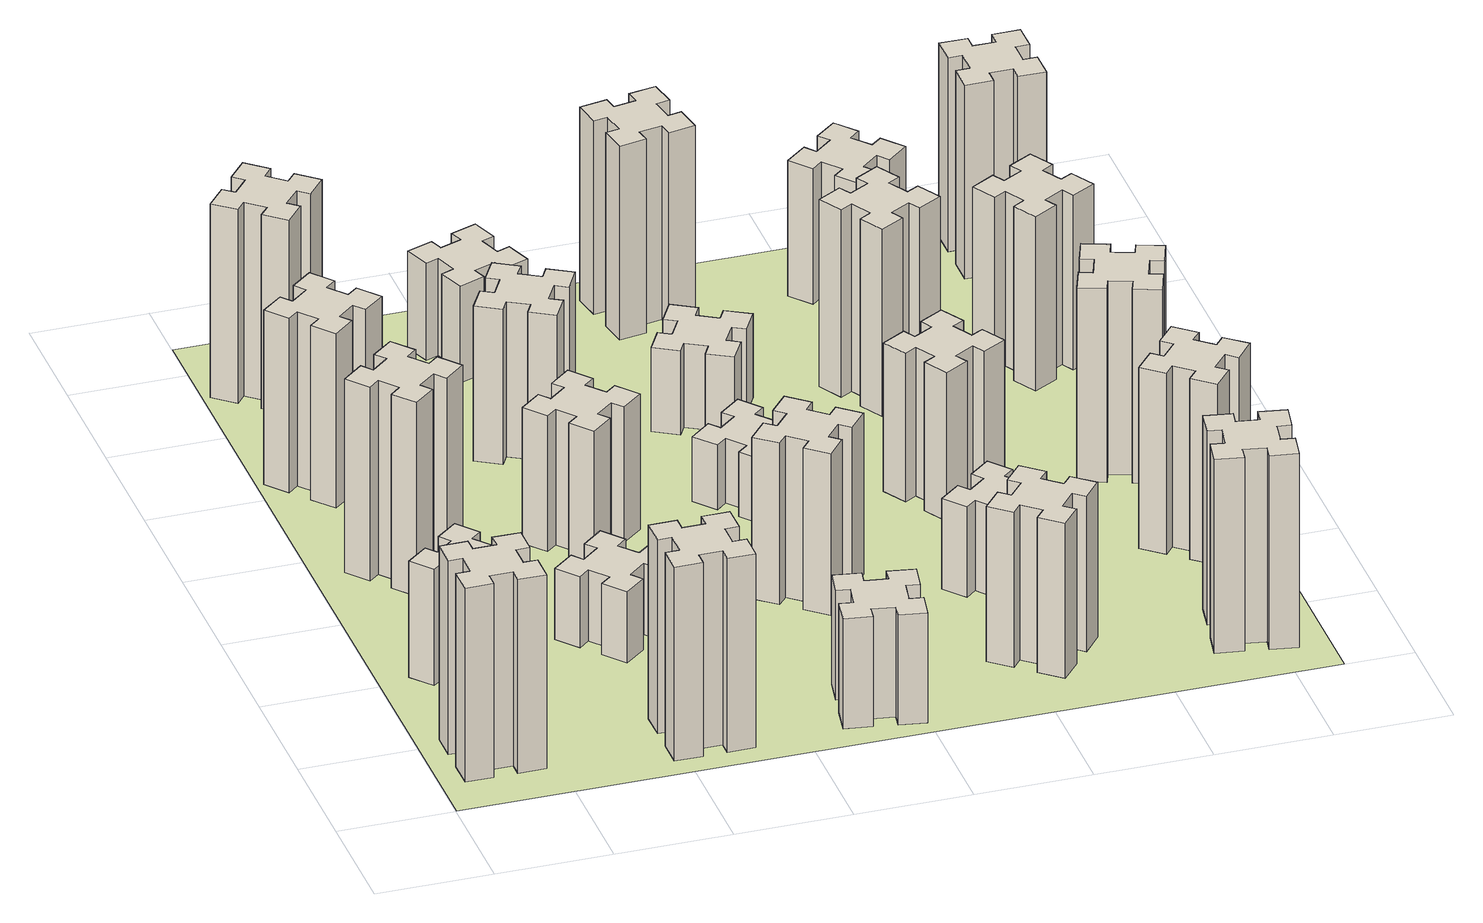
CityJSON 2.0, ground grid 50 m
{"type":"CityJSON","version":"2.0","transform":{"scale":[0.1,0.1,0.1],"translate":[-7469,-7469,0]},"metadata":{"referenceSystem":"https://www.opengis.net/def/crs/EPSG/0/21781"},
"CityObjects":{
"building1":{"type":"Building","attributes":{"class":"1000","function":"1000","usage":"1000","yearOfConstruction":2016,"roofType":"1000","measuredHeight":90,"storeysAboveGround":30,"storeysBelowGround":0},"geometry":[{"type":"Solid","lod":"1","boundaries":[[[[0,1,2,3,4,5,6,7,8,9,10,11,12,13,14,15,16,17,18,19]],[[17,16,20,21]],[[16,15,22,20]],[[15,14,23,22]],[[14,13,24,23]],[[13,12,25,24]],[[12,11,26,25]],[[11,10,27,26]],[[10,9,28,27]],[[9,8,29,28]],[[8,7,30,29]],[[7,6,31,30]],[[6,5,32,31]],[[5,4,33,32]],[[4,3,34,33]],[[3,2,35,34]],[[2,1,36,35]],[[1,0,37,36]],[[0,19,38,37]],[[19,18,39,38]],[[18,17,21,39]],[[24,25,26,27,28,29,30,31,32,33,34,35,36,37,38,39,21,20,22,23]]]]}]},
"building2":{"type":"Building","attributes":{"class":"1000","function":"1000","usage":"1000","yearOfConstruction":2016,"roofType":"1000","measuredHeight":54,"storeysAboveGround":30,"storeysBelowGround":0},"geometry":[{"type":"Solid","lod":"1","boundaries":[[[[40,41,42,43,44,45,46,47,48,49,50,51,52,53,54,55,56,57,58,59]],[[57,56,60,61]],[[56,55,62,60]],[[55,54,63,62]],[[54,53,64,63]],[[53,52,65,64]],[[52,51,66,65]],[[51,50,67,66]],[[50,49,68,67]],[[49,48,69,68]],[[48,47,70,69]],[[47,46,71,70]],[[46,45,72,71]],[[45,44,73,72]],[[44,43,74,73]],[[43,42,75,74]],[[42,41,76,75]],[[41,40,77,76]],[[40,59,78,77]],[[59,58,79,78]],[[58,57,61,79]],[[64,65,66,67,68,69,70,71,72,73,74,75,76,77,78,79,61,60,62,63]]]]}]},
"building3":{"type":"Building","attributes":{"class":"1000","function":"1000","usage":"1000","yearOfConstruction":2016,"roofType":"1000","measuredHeight":90,"storeysAboveGround":30,"storeysBelowGround":0},"geometry":[{"type":"Solid","lod":"1","boundaries":[[[[80,81,82,83,84,85,86,87,88,89,90,91,92,93,94,95,96,97,98,99]],[[97,96,100,101]],[[96,95,102,100]],[[95,94,103,102]],[[94,93,104,103]],[[93,92,105,104]],[[92,91,106,105]],[[91,90,107,106]],[[90,89,108,107]],[[89,88,109,108]],[[88,87,110,109]],[[87,86,111,110]],[[86,85,112,111]],[[85,84,113,112]],[[84,83,114,113]],[[83,82,115,114]],[[82,81,116,115]],[[81,80,117,116]],[[80,99,118,117]],[[99,98,119,118]],[[98,97,101,119]],[[104,105,106,107,108,109,110,111,112,113,114,115,116,117,118,119,101,100,102,103]]]]}]},
"building4":{"type":"Building","attributes":{"class":"1000","function":"1000","usage":"1000","yearOfConstruction":2016,"roofType":"1000","measuredHeight":81,"storeysAboveGround":30,"storeysBelowGround":0},"geometry":[{"type":"Solid","lod":"1","boundaries":[[[[120,121,122,123,124,125,126,127,128,129,130,131,132,133,134,135,136,137,138,139]],[[137,136,140,141]],[[136,135,142,140]],[[135,134,143,142]],[[134,133,144,143]],[[133,132,145,144]],[[132,131,146,145]],[[131,130,147,146]],[[130,129,148,147]],[[129,128,149,148]],[[128,127,150,149]],[[127,126,151,150]],[[126,125,152,151]],[[125,124,153,152]],[[124,123,154,153]],[[123,122,155,154]],[[122,121,156,155]],[[121,120,157,156]],[[120,139,158,157]],[[139,138,159,158]],[[138,137,141,159]],[[144,145,146,147,148,149,150,151,152,153,154,155,156,157,158,159,141,140,142,143]]]]}]},
"building5":{"type":"Building","attributes":{"class":"1000","function":"1000","usage":"1000","yearOfConstruction":2016,"roofType":"1000","measuredHeight":90,"storeysAboveGround":30,"storeysBelowGround":0},"geometry":[{"type":"Solid","lod":"1","boundaries":[[[[160,161,162,163,164,165,166,167,168,169,170,171,172,173,174,175,176,177,178,179]],[[177,176,180,181]],[[176,175,182,180]],[[175,174,183,182]],[[174,173,184,183]],[[173,172,185,184]],[[172,171,186,185]],[[171,170,187,186]],[[170,169,188,187]],[[169,168,189,188]],[[168,167,190,189]],[[167,166,191,190]],[[166,165,192,191]],[[165,164,193,192]],[[164,163,194,193]],[[163,162,195,194]],[[162,161,196,195]],[[161,160,197,196]],[[160,179,198,197]],[[179,178,199,198]],[[178,177,181,199]],[[184,185,186,187,188,189,190,191,192,193,194,195,196,197,198,199,181,180,182,183]]]]}]},
"building6":{"type":"Building","attributes":{"class":"1000","function":"1000","usage":"1000","yearOfConstruction":2016,"roofType":"1000","measuredHeight":90,"storeysAboveGround":30,"storeysBelowGround":0},"geometry":[{"type":"Solid","lod":"1","boundaries":[[[[200,201,202,203,204,205,206,207,208,209,210,211,212,213,214,215,216,217,218,219]],[[217,216,220,221]],[[216,215,222,220]],[[215,214,223,222]],[[214,213,224,223]],[[213,212,225,224]],[[212,211,226,225]],[[211,210,227,226]],[[210,209,228,227]],[[209,208,229,228]],[[208,207,230,229]],[[207,206,231,230]],[[206,205,232,231]],[[205,204,233,232]],[[204,203,234,233]],[[203,202,235,234]],[[202,201,236,235]],[[201,200,237,236]],[[200,219,238,237]],[[219,218,239,238]],[[218,217,221,239]],[[224,225,226,227,228,229,230,231,232,233,234,235,236,237,238,239,221,220,222,223]]]]}]},
"building7":{"type":"Building","attributes":{"class":"1000","function":"1000","usage":"1000","yearOfConstruction":2016,"roofType":"1000","measuredHeight":33,"storeysAboveGround":30,"storeysBelowGround":0},"geometry":[{"type":"Solid","lod":"1","boundaries":[[[[240,241,242,243,244,245,246,247,248,249,250,251,252,253,254,255,256,257,258,259]],[[257,256,260,261]],[[256,255,262,260]],[[255,254,263,262]],[[254,253,264,263]],[[253,252,265,264]],[[252,251,266,265]],[[251,250,267,266]],[[250,249,268,267]],[[249,248,269,268]],[[248,247,270,269]],[[247,246,271,270]],[[246,245,272,271]],[[245,244,273,272]],[[244,243,274,273]],[[243,242,275,274]],[[242,241,276,275]],[[241,240,277,276]],[[240,259,278,277]],[[259,258,279,278]],[[258,257,261,279]],[[264,265,266,267,268,269,270,271,272,273,274,275,276,277,278,279,261,260,262,263]]]]}]},
"building8":{"type":"Building","attributes":{"class":"1000","function":"1000","usage":"1000","yearOfConstruction":2016,"roofType":"1000","measuredHeight":63,"storeysAboveGround":30,"storeysBelowGround":0},"geometry":[{"type":"Solid","lod":"1","boundaries":[[[[280,281,282,283,284,285,286,287,288,289,290,291,292,293,294,295,296,297,298,299]],[[297,296,300,301]],[[296,295,302,300]],[[295,294,303,302]],[[294,293,304,303]],[[293,292,305,304]],[[292,291,306,305]],[[291,290,307,306]],[[290,289,308,307]],[[289,288,309,308]],[[288,287,310,309]],[[287,286,311,310]],[[286,285,312,311]],[[285,284,313,312]],[[284,283,314,313]],[[283,282,315,314]],[[282,281,316,315]],[[281,280,317,316]],[[280,299,318,317]],[[299,298,319,318]],[[298,297,301,319]],[[304,305,306,307,308,309,310,311,312,313,314,315,316,317,318,319,301,300,302,303]]]]}]},
"building9":{"type":"Building","attributes":{"class":"1000","function":"1000","usage":"1000","yearOfConstruction":2016,"roofType":"1000","measuredHeight":72,"storeysAboveGround":30,"storeysBelowGround":0},"geometry":[{"type":"Solid","lod":"1","boundaries":[[[[320,321,322,323,324,325,326,327,328,329,330,331,332,333,334,335,336,337,338,339]],[[337,336,340,341]],[[336,335,342,340]],[[335,334,343,342]],[[334,333,344,343]],[[333,332,345,344]],[[332,331,346,345]],[[331,330,347,346]],[[330,329,348,347]],[[329,328,349,348]],[[328,327,350,349]],[[327,326,351,350]],[[326,325,352,351]],[[325,324,353,352]],[[324,323,354,353]],[[323,322,355,354]],[[322,321,356,355]],[[321,320,357,356]],[[320,339,358,357]],[[339,338,359,358]],[[338,337,341,359]],[[344,345,346,347,348,349,350,351,352,353,354,355,356,357,358,359,341,340,342,343]]]]}]},
"building10":{"type":"Building","attributes":{"class":"1000","function":"1000","usage":"1000","yearOfConstruction":2016,"roofType":"1000","measuredHeight":51,"storeysAboveGround":30,"storeysBelowGround":0},"geometry":[{"type":"Solid","lod":"1","boundaries":[[[[360,361,362,363,364,365,366,367,368,369,370,371,372,373,374,375,376,377,378,379]],[[377,376,380,381]],[[376,375,382,380]],[[375,374,383,382]],[[374,373,384,383]],[[373,372,385,384]],[[372,371,386,385]],[[371,370,387,386]],[[370,369,388,387]],[[369,368,389,388]],[[368,367,390,389]],[[367,366,391,390]],[[366,365,392,391]],[[365,364,393,392]],[[364,363,394,393]],[[363,362,395,394]],[[362,361,396,395]],[[361,360,397,396]],[[360,379,398,397]],[[379,378,399,398]],[[378,377,381,399]],[[384,385,386,387,388,389,390,391,392,393,394,395,396,397,398,399,381,380,382,383]]]]}]},
"building11":{"type":"Building","attributes":{"class":"1000","function":"1000","usage":"1000","yearOfConstruction":2016,"roofType":"1000","measuredHeight":45,"storeysAboveGround":30,"storeysBelowGround":0},"geometry":[{"type":"Solid","lod":"1","boundaries":[[[[400,401,402,403,404,405,406,407,408,409,410,411,412,413,414,415,416,417,418,419]],[[417,416,420,421]],[[416,415,422,420]],[[415,414,423,422]],[[414,413,424,423]],[[413,412,425,424]],[[412,411,426,425]],[[411,410,427,426]],[[410,409,428,427]],[[409,408,429,428]],[[408,407,430,429]],[[407,406,431,430]],[[406,405,432,431]],[[405,404,433,432]],[[404,403,434,433]],[[403,402,435,434]],[[402,401,436,435]],[[401,400,437,436]],[[400,419,438,437]],[[419,418,439,438]],[[418,417,421,439]],[[424,425,426,427,428,429,430,431,432,433,434,435,436,437,438,439,421,420,422,423]]]]}]},
"building12":{"type":"Building","attributes":{"class":"1000","function":"1000","usage":"1000","yearOfConstruction":2016,"roofType":"1000","measuredHeight":75,"storeysAboveGround":30,"storeysBelowGround":0},"geometry":[{"type":"Solid","lod":"1","boundaries":[[[[440,441,442,443,444,445,446,447,448,449,450,451,452,453,454,455,456,457,458,459]],[[457,456,460,461]],[[456,455,462,460]],[[455,454,463,462]],[[454,453,464,463]],[[453,452,465,464]],[[452,451,466,465]],[[451,450,467,466]],[[450,449,468,467]],[[449,448,469,468]],[[448,447,470,469]],[[447,446,471,470]],[[446,445,472,471]],[[445,444,473,472]],[[444,443,474,473]],[[443,442,475,474]],[[442,441,476,475]],[[441,440,477,476]],[[440,459,478,477]],[[459,458,479,478]],[[458,457,461,479]],[[464,465,466,467,468,469,470,471,472,473,474,475,476,477,478,479,461,460,462,463]]]]}]},
"building13":{"type":"Building","attributes":{"class":"1000","function":"1000","usage":"1000","yearOfConstruction":2016,"roofType":"1000","measuredHeight":30,"storeysAboveGround":30,"storeysBelowGround":0},"geometry":[{"type":"Solid","lod":"1","boundaries":[[[[480,481,482,483,484,485,486,487,488,489,490,491,492,493,494,495,496,497,498,499]],[[497,496,500,501]],[[496,495,502,500]],[[495,494,503,502]],[[494,493,504,503]],[[493,492,505,504]],[[492,491,506,505]],[[491,490,507,506]],[[490,489,508,507]],[[489,488,509,508]],[[488,487,510,509]],[[487,486,511,510]],[[486,485,512,511]],[[485,484,513,512]],[[484,483,514,513]],[[483,482,515,514]],[[482,481,516,515]],[[481,480,517,516]],[[480,499,518,517]],[[499,498,519,518]],[[498,497,501,519]],[[504,505,506,507,508,509,510,511,512,513,514,515,516,517,518,519,501,500,502,503]]]]}]},
"building14":{"type":"Building","attributes":{"class":"1000","function":"1000","usage":"1000","yearOfConstruction":2016,"roofType":"1000","measuredHeight":39,"storeysAboveGround":30,"storeysBelowGround":0},"geometry":[{"type":"Solid","lod":"1","boundaries":[[[[520,521,522,523,524,525,526,527,528,529,530,531,532,533,534,535,536,537,538,539]],[[537,536,540,541]],[[536,535,542,540]],[[535,534,543,542]],[[534,533,544,543]],[[533,532,545,544]],[[532,531,546,545]],[[531,530,547,546]],[[530,529,548,547]],[[529,528,549,548]],[[528,527,550,549]],[[527,526,551,550]],[[526,525,552,551]],[[525,524,553,552]],[[524,523,554,553]],[[523,522,555,554]],[[522,521,556,555]],[[521,520,557,556]],[[520,539,558,557]],[[539,538,559,558]],[[538,537,541,559]],[[544,545,546,547,548,549,550,551,552,553,554,555,556,557,558,559,541,540,542,543]]]]}]},
"building15":{"type":"Building","attributes":{"class":"1000","function":"1000","usage":"1000","yearOfConstruction":2016,"roofType":"1000","measuredHeight":72,"storeysAboveGround":30,"storeysBelowGround":0},"geometry":[{"type":"Solid","lod":"1","boundaries":[[[[560,561,562,563,564,565,566,567,568,569,570,571,572,573,574,575,576,577,578,579]],[[577,576,580,581]],[[576,575,582,580]],[[575,574,583,582]],[[574,573,584,583]],[[573,572,585,584]],[[572,571,586,585]],[[571,570,587,586]],[[570,569,588,587]],[[569,568,589,588]],[[568,567,590,589]],[[567,566,591,590]],[[566,565,592,591]],[[565,564,593,592]],[[564,563,594,593]],[[563,562,595,594]],[[562,561,596,595]],[[561,560,597,596]],[[560,579,598,597]],[[579,578,599,598]],[[578,577,581,599]],[[584,585,586,587,588,589,590,591,592,593,594,595,596,597,598,599,581,580,582,583]]]]}]},
"building16":{"type":"Building","attributes":{"class":"1000","function":"1000","usage":"1000","yearOfConstruction":2016,"roofType":"1000","measuredHeight":90,"storeysAboveGround":30,"storeysBelowGround":0},"geometry":[{"type":"Solid","lod":"1","boundaries":[[[[600,601,602,603,604,605,606,607,608,609,610,611,612,613,614,615,616,617,618,619]],[[617,616,620,621]],[[616,615,622,620]],[[615,614,623,622]],[[614,613,624,623]],[[613,612,625,624]],[[612,611,626,625]],[[611,610,627,626]],[[610,609,628,627]],[[609,608,629,628]],[[608,607,630,629]],[[607,606,631,630]],[[606,605,632,631]],[[605,604,633,632]],[[604,603,634,633]],[[603,602,635,634]],[[602,601,636,635]],[[601,600,637,636]],[[600,619,638,637]],[[619,618,639,638]],[[618,617,621,639]],[[624,625,626,627,628,629,630,631,632,633,634,635,636,637,638,639,621,620,622,623]]]]}]},
"building17":{"type":"Building","attributes":{"class":"1000","function":"1000","usage":"1000","yearOfConstruction":2016,"roofType":"1000","measuredHeight":42,"storeysAboveGround":30,"storeysBelowGround":0},"geometry":[{"type":"Solid","lod":"1","boundaries":[[[[640,641,642,643,644,645,646,647,648,649,650,651,652,653,654,655,656,657,658,659]],[[657,656,660,661]],[[656,655,662,660]],[[655,654,663,662]],[[654,653,664,663]],[[653,652,665,664]],[[652,651,666,665]],[[651,650,667,666]],[[650,649,668,667]],[[649,648,669,668]],[[648,647,670,669]],[[647,646,671,670]],[[646,645,672,671]],[[645,644,673,672]],[[644,643,674,673]],[[643,642,675,674]],[[642,641,676,675]],[[641,640,677,676]],[[640,659,678,677]],[[659,658,679,678]],[[658,657,661,679]],[[664,665,666,667,668,669,670,671,672,673,674,675,676,677,678,679,661,660,662,663]]]]}]},
"building18":{"type":"Building","attributes":{"class":"1000","function":"1000","usage":"1000","yearOfConstruction":2016,"roofType":"1000","measuredHeight":69,"storeysAboveGround":30,"storeysBelowGround":0},"geometry":[{"type":"Solid","lod":"1","boundaries":[[[[680,681,682,683,684,685,686,687,688,689,690,691,692,693,694,695,696,697,698,699]],[[697,696,700,701]],[[696,695,702,700]],[[695,694,703,702]],[[694,693,704,703]],[[693,692,705,704]],[[692,691,706,705]],[[691,690,707,706]],[[690,689,708,707]],[[689,688,709,708]],[[688,687,710,709]],[[687,686,711,710]],[[686,685,712,711]],[[685,684,713,712]],[[684,683,714,713]],[[683,682,715,714]],[[682,681,716,715]],[[681,680,717,716]],[[680,699,718,717]],[[699,698,719,718]],[[698,697,701,719]],[[704,705,706,707,708,709,710,711,712,713,714,715,716,717,718,719,701,700,702,703]]]]}]},
"building19":{"type":"Building","attributes":{"class":"1000","function":"1000","usage":"1000","yearOfConstruction":2016,"roofType":"1000","measuredHeight":87,"storeysAboveGround":30,"storeysBelowGround":0},"geometry":[{"type":"Solid","lod":"1","boundaries":[[[[720,721,722,723,724,725,726,727,728,729,730,731,732,733,734,735,736,737,738,739]],[[737,736,740,741]],[[736,735,742,740]],[[735,734,743,742]],[[734,733,744,743]],[[733,732,745,744]],[[732,731,746,745]],[[731,730,747,746]],[[730,729,748,747]],[[729,728,749,748]],[[728,727,750,749]],[[727,726,751,750]],[[726,725,752,751]],[[725,724,753,752]],[[724,723,754,753]],[[723,722,755,754]],[[722,721,756,755]],[[721,720,757,756]],[[720,739,758,757]],[[739,738,759,758]],[[738,737,741,759]],[[744,745,746,747,748,749,750,751,752,753,754,755,756,757,758,759,741,740,742,743]]]]}]},
"building20":{"type":"Building","attributes":{"class":"1000","function":"1000","usage":"1000","yearOfConstruction":2016,"roofType":"1000","measuredHeight":90,"storeysAboveGround":30,"storeysBelowGround":0},"geometry":[{"type":"Solid","lod":"1","boundaries":[[[[760,761,762,763,764,765,766,767,768,769,770,771,772,773,774,775,776,777,778,779]],[[777,776,780,781]],[[776,775,782,780]],[[775,774,783,782]],[[774,773,784,783]],[[773,772,785,784]],[[772,771,786,785]],[[771,770,787,786]],[[770,769,788,787]],[[769,768,789,788]],[[768,767,790,789]],[[767,766,791,790]],[[766,765,792,791]],[[765,764,793,792]],[[764,763,794,793]],[[763,762,795,794]],[[762,761,796,795]],[[761,760,797,796]],[[760,779,798,797]],[[779,778,799,798]],[[778,777,781,799]],[[784,785,786,787,788,789,790,791,792,793,794,795,796,797,798,799,781,780,782,783]]]]}]},
"building21":{"type":"Building","attributes":{"class":"1000","function":"1000","usage":"1000","yearOfConstruction":2016,"roofType":"1000","measuredHeight":63,"storeysAboveGround":30,"storeysBelowGround":0},"geometry":[{"type":"Solid","lod":"1","boundaries":[[[[800,801,802,803,804,805,806,807,808,809,810,811,812,813,814,815,816,817,818,819]],[[817,816,820,821]],[[816,815,822,820]],[[815,814,823,822]],[[814,813,824,823]],[[813,812,825,824]],[[812,811,826,825]],[[811,810,827,826]],[[810,809,828,827]],[[809,808,829,828]],[[808,807,830,829]],[[807,806,831,830]],[[806,805,832,831]],[[805,804,833,832]],[[804,803,834,833]],[[803,802,835,834]],[[802,801,836,835]],[[801,800,837,836]],[[800,819,838,837]],[[819,818,839,838]],[[818,817,821,839]],[[824,825,826,827,828,829,830,831,832,833,834,835,836,837,838,839,821,820,822,823]]]]}]},
"building22":{"type":"Building","attributes":{"class":"1000","function":"1000","usage":"1000","yearOfConstruction":2016,"roofType":"1000","measuredHeight":84,"storeysAboveGround":30,"storeysBelowGround":0},"geometry":[{"type":"Solid","lod":"1","boundaries":[[[[840,841,842,843,844,845,846,847,848,849,850,851,852,853,854,855,856,857,858,859]],[[857,856,860,861]],[[856,855,862,860]],[[855,854,863,862]],[[854,853,864,863]],[[853,852,865,864]],[[852,851,866,865]],[[851,850,867,866]],[[850,849,868,867]],[[849,848,869,868]],[[848,847,870,869]],[[847,846,871,870]],[[846,845,872,871]],[[845,844,873,872]],[[844,843,874,873]],[[843,842,875,874]],[[842,841,876,875]],[[841,840,877,876]],[[840,859,878,877]],[[859,858,879,878]],[[858,857,861,879]],[[864,865,866,867,868,869,870,871,872,873,874,875,876,877,878,879,861,860,862,863]]]]}]},
"building23":{"type":"Building","attributes":{"class":"1000","function":"1000","usage":"1000","yearOfConstruction":2016,"roofType":"1000","measuredHeight":90,"storeysAboveGround":30,"storeysBelowGround":0},"geometry":[{"type":"Solid","lod":"1","boundaries":[[[[880,881,882,883,884,885,886,887,888,889,890,891,892,893,894,895,896,897,898,899]],[[897,896,900,901]],[[896,895,902,900]],[[895,894,903,902]],[[894,893,904,903]],[[893,892,905,904]],[[892,891,906,905]],[[891,890,907,906]],[[890,889,908,907]],[[889,888,909,908]],[[888,887,910,909]],[[887,886,911,910]],[[886,885,912,911]],[[885,884,913,912]],[[884,883,914,913]],[[883,882,915,914]],[[882,881,916,915]],[[881,880,917,916]],[[880,899,918,917]],[[899,898,919,918]],[[898,897,901,919]],[[904,905,906,907,908,909,910,911,912,913,914,915,916,917,918,919,901,900,902,903]]]]}]},
"building24":{"type":"Building","attributes":{"class":"1000","function":"1000","usage":"1000","yearOfConstruction":2016,"roofType":"1000","measuredHeight":81,"storeysAboveGround":30,"storeysBelowGround":0},"geometry":[{"type":"Solid","lod":"1","boundaries":[[[[920,921,922,923,924,925,926,927,928,929,930,931,932,933,934,935,936,937,938,939]],[[937,936,940,941]],[[936,935,942,940]],[[935,934,943,942]],[[934,933,944,943]],[[933,932,945,944]],[[932,931,946,945]],[[931,930,947,946]],[[930,929,948,947]],[[929,928,949,948]],[[928,927,950,949]],[[927,926,951,950]],[[926,925,952,951]],[[925,924,953,952]],[[924,923,954,953]],[[923,922,955,954]],[[922,921,956,955]],[[921,920,957,956]],[[920,939,958,957]],[[939,938,959,958]],[[938,937,941,959]],[[944,945,946,947,948,949,950,951,952,953,954,955,956,957,958,959,941,940,942,943]]]]}]},
"building25":{"type":"Building","attributes":{"class":"1000","function":"1000","usage":"1000","yearOfConstruction":2016,"roofType":"1000","measuredHeight":90,"storeysAboveGround":30,"storeysBelowGround":0},"geometry":[{"type":"Solid","lod":"1","boundaries":[[[[960,961,962,963,964,965,966,967,968,969,970,971,972,973,974,975,976,977,978,979]],[[977,976,980,981]],[[976,975,982,980]],[[975,974,983,982]],[[974,973,984,983]],[[973,972,985,984]],[[972,971,986,985]],[[971,970,987,986]],[[970,969,988,987]],[[969,968,989,988]],[[968,967,990,989]],[[967,966,991,990]],[[966,965,992,991]],[[965,964,993,992]],[[964,963,994,993]],[[963,962,995,994]],[[962,961,996,995]],[[961,960,997,996]],[[960,979,998,997]],[[979,978,999,998]],[[978,977,981,999]],[[984,985,986,987,988,989,990,991,992,993,994,995,996,997,998,999,981,980,982,983]]]]}]},
"landuse1":{"type":"LandUse","attributes":{"name":"plot1","function":"1010"},"geometry":[{"type":"MultiSurface","lod":"1","boundaries":[[[1000,1001,1002,1003]]]}]}
},
"vertices":[
[165,425,0],[165,325,0],[105,325,0],[105,205,0],[225,205,0],[225,265,0],[325,265,0],[325,205,0],[445,205,0],[445,325,0],[385,325,0],[385,425,0],[445,425,0],[445,545,0],[325,545,0],[325,485,0],[225,485,0],[225,545,0],[105,545,0],[105,425,0],[225,485,900],[225,545,900],[325,485,900],[325,545,900],[445,545,900],[445,425,900],[385,425,900],[385,325,900],[445,325,900],[445,205,900],[325,205,900],[325,265,900],[225,265,900],[225,205,900],[105,205,900],[105,325,900],[165,325,900],[165,425,900],[105,425,900],[105,545,900],
[492,1048,0],[427,1124,0],[473,1163,0],[396,1255,0],[304,1178,0],[343,1132,0],[266,1067,0],[228,1113,0],[136,1036,0],[213,944,0],[259,983,0],[323,906,0],[277,868,0],[354,776,0],[446,853,0],[408,899,0],[484,963,0],[523,917,0],[615,994,0],[538,1086,0],[484,963,540],[523,917,540],[408,899,540],[446,853,540],[354,776,540],[277,868,540],[323,906,540],[259,983,540],[213,944,540],[136,1036,540],[228,1113,540],[266,1067,540],[343,1132,540],[304,1178,540],[396,1255,540],[473,1163,540],[427,1124,540],[492,1048,540],[538,1086,540],[615,994,540],
[492,1888,0],[427,1964,0],[473,2003,0],[396,2095,0],[304,2018,0],[343,1972,0],[266,1907,0],[228,1953,0],[136,1876,0],[213,1784,0],[259,1823,0],[323,1746,0],[277,1708,0],[354,1616,0],[446,1693,0],[408,1739,0],[484,1803,0],[523,1757,0],[615,1834,0],[538,1926,0],[484,1803,900],[523,1757,900],[408,1739,900],[446,1693,900],[354,1616,900],[277,1708,900],[323,1746,900],[259,1823,900],[213,1784,900],[136,1876,900],[228,1953,900],[266,1907,900],[343,1972,900],[304,2018,900],[396,2095,900],[473,2003,900],[427,1964,900],[492,1888,900],[538,1926,900],[615,1834,900],
[243,2712,0],[166,2647,0],[128,2693,0],[36,2616,0],[113,2524,0],[159,2563,0],[223,2486,0],[177,2448,0],[254,2356,0],[346,2433,0],[308,2479,0],[384,2543,0],[423,2497,0],[515,2574,0],[438,2666,0],[392,2628,0],[327,2704,0],[373,2743,0],[296,2835,0],[204,2758,0],[327,2704,810],[373,2743,810],[392,2628,810],[438,2666,810],[515,2574,810],[423,2497,810],[384,2543,810],[308,2479,810],[346,2433,810],[254,2356,810],[177,2448,810],[223,2486,810],[159,2563,810],[113,2524,810],[36,2616,810],[128,2693,810],[166,2647,810],[243,2712,810],[204,2758,810],[296,2835,810],
[1225,225,0],[1225,325,0],[1285,325,0],[1285,445,0],[1165,445,0],[1165,385,0],[1065,385,0],[1065,445,0],[945,445,0],[945,325,0],[1005,325,0],[1005,225,0],[945,225,0],[945,105,0],[1065,105,0],[1065,165,0],[1165,165,0],[1165,105,0],[1285,105,0],[1285,225,0],[1165,165,900],[1165,105,900],[1065,165,900],[1065,105,900],[945,105,900],[945,225,900],[1005,225,900],[1005,325,900],[945,325,900],[945,445,900],[1065,445,900],[1065,385,900],[1165,385,900],[1165,445,900],[1285,445,900],[1285,325,900],[1225,325,900],[1225,225,900],[1285,225,900],[1285,105,900],
[384,3387,0],[308,3452,0],[346,3498,0],[254,3575,0],[177,3483,0],[223,3444,0],[159,3368,0],[113,3406,0],[36,3314,0],[128,3237,0],[166,3283,0],[243,3219,0],[204,3173,0],[296,3096,0],[373,3188,0],[327,3226,0],[392,3303,0],[438,3264,0],[515,3356,0],[423,3433,0],[392,3303,900],[438,3264,900],[327,3226,900],[373,3188,900],[296,3096,900],[204,3173,900],[243,3219,900],[166,3283,900],[128,3237,900],[36,3314,900],[113,3406,900],[159,3368,900],[223,3444,900],[177,3483,900],[254,3575,900],[346,3498,900],[308,3452,900],[384,3387,900],[423,3433,900],[515,3356,900],
[983,1232,0],[906,1167,0],[868,1213,0],[776,1136,0],[853,1044,0],[899,1083,0],[963,1006,0],[917,968,0],[994,876,0],[1086,953,0],[1048,999,0],[1124,1063,0],[1163,1017,0],[1255,1094,0],[1178,1186,0],[1132,1148,0],[1067,1224,0],[1113,1263,0],[1036,1355,0],[944,1278,0],[1067,1224,330],[1113,1263,330],[1132,1148,330],[1178,1186,330],[1255,1094,330],[1163,1017,330],[1124,1063,330],[1048,999,330],[1086,953,330],[994,876,330],[917,968,330],[963,1006,330],[899,1083,330],[853,1044,330],[776,1136,330],[868,1213,330],[906,1167,330],[983,1232,330],[944,1278,330],[1036,1355,330],
[1083,1972,0],[1006,1907,0],[968,1953,0],[876,1876,0],[953,1784,0],[999,1823,0],[1063,1746,0],[1017,1708,0],[1094,1616,0],[1186,1693,0],[1148,1739,0],[1224,1803,0],[1263,1757,0],[1355,1834,0],[1278,1926,0],[1232,1888,0],[1167,1964,0],[1213,2003,0],[1136,2095,0],[1044,2018,0],[1167,1964,630],[1213,2003,630],[1232,1888,630],[1278,1926,630],[1355,1834,630],[1263,1757,630],[1224,1803,630],[1148,1739,630],[1186,1693,630],[1094,1616,630],[1017,1708,630],[1063,1746,630],[999,1823,630],[953,1784,630],[876,1876,630],[968,1953,630],[1006,1907,630],[1083,1972,630],[1044,2018,630],[1136,2095,630],
[1214,2666,0],[1127,2716,0],[1157,2768,0],[1053,2828,0],[993,2724,0],[1045,2694,0],[995,2607,0],[943,2637,0],[883,2533,0],[987,2473,0],[1017,2525,0],[1104,2475,0],[1074,2423,0],[1178,2363,0],[1238,2467,0],[1186,2497,0],[1236,2584,0],[1288,2554,0],[1348,2658,0],[1244,2718,0],[1236,2584,720],[1288,2554,720],[1186,2497,720],[1238,2467,720],[1178,2363,720],[1074,2423,720],[1104,2475,720],[1017,2525,720],[987,2473,720],[883,2533,720],[943,2637,720],[995,2607,720],[1045,2694,720],[993,2724,720],[1053,2828,720],[1157,2768,720],[1127,2716,720],[1214,2666,720],[1244,2718,720],[1348,2658,720],
[1756,344,0],[1738,245,0],[1679,256,0],[1658,137,0],[1777,117,0],[1787,176,0],[1885,158,0],[1875,99,0],[1993,78,0],[2014,197,0],[1955,207,0],[1972,305,0],[2031,295,0],[2052,413,0],[1934,434,0],[1924,375,0],[1825,392,0],[1836,451,0],[1717,472,0],[1697,354,0],[1825,392,510],[1836,451,510],[1924,375,510],[1934,434,510],[2052,413,510],[2031,295,510],[1972,305,510],[1955,207,510],[2014,197,510],[1993,78,510],[1875,99,510],[1885,158,510],[1787,176,510],[1777,117,510],[1658,137,510],[1679,256,510],[1738,245,510],[1756,344,510],[1697,354,510],[1717,472,510],
[1125,3456,0],[1031,3422,0],[1010,3478,0],[897,3437,0],[939,3324,0],[995,3345,0],[1029,3251,0],[973,3230,0],[1014,3117,0],[1127,3159,0],[1106,3215,0],[1200,3249,0],[1220,3193,0],[1333,3234,0],[1292,3347,0],[1236,3326,0],[1202,3420,0],[1258,3440,0],[1217,3553,0],[1104,3512,0],[1202,3420,450],[1258,3440,450],[1236,3326,450],[1292,3347,450],[1333,3234,450],[1220,3193,450],[1200,3249,450],[1106,3215,450],[1127,3159,450],[1014,3117,450],[973,3230,450],[1029,3251,450],[995,3345,450],[939,3324,450],[897,3437,450],[1010,3478,450],[1031,3422,450],[1125,3456,450],[1104,3512,450],[1217,3553,450],
[1803,1324,0],[1739,1248,0],[1693,1286,0],[1616,1194,0],[1708,1117,0],[1746,1163,0],[1823,1099,0],[1784,1053,0],[1876,976,0],[1953,1068,0],[1907,1106,0],[1972,1183,0],[2018,1144,0],[2095,1236,0],[2003,1313,0],[1964,1267,0],[1888,1332,0],[1926,1378,0],[1834,1455,0],[1757,1363,0],[1888,1332,750],[1926,1378,750],[1964,1267,750],[2003,1313,750],[2095,1236,750],[2018,1144,750],[1972,1183,750],[1907,1106,750],[1953,1068,750],[1876,976,750],[1784,1053,750],[1823,1099,750],[1746,1163,750],[1708,1117,750],[1616,1194,750],[1693,1286,750],[1739,1248,750],[1803,1324,750],[1757,1363,750],[1834,1455,750],
[1972,1988,0],[1907,2064,0],[1953,2103,0],[1876,2195,0],[1784,2118,0],[1823,2072,0],[1746,2007,0],[1708,2053,0],[1616,1976,0],[1693,1884,0],[1739,1923,0],[1803,1846,0],[1757,1808,0],[1834,1716,0],[1926,1793,0],[1888,1839,0],[1964,1903,0],[2003,1857,0],[2095,1934,0],[2018,2026,0],[1964,1903,300],[2003,1857,300],[1888,1839,300],[1926,1793,300],[1834,1716,300],[1757,1808,300],[1803,1846,300],[1739,1923,300],[1693,1884,300],[1616,1976,300],[1708,2053,300],[1746,2007,300],[1823,2072,300],[1784,2118,300],[1876,2195,300],[1953,2103,300],[1907,2064,300],[1972,1988,300],[2018,2026,300],[2095,1934,300],
[1926,2497,0],[1976,2584,0],[2028,2554,0],[2088,2658,0],[1984,2718,0],[1954,2666,0],[1867,2716,0],[1897,2768,0],[1793,2828,0],[1733,2724,0],[1785,2694,0],[1735,2607,0],[1683,2637,0],[1623,2533,0],[1727,2473,0],[1757,2525,0],[1844,2475,0],[1814,2423,0],[1918,2363,0],[1978,2467,0],[1844,2475,390],[1814,2423,390],[1757,2525,390],[1727,2473,390],[1623,2533,390],[1683,2637,390],[1735,2607,390],[1785,2694,390],[1733,2724,390],[1793,2828,390],[1897,2768,390],[1867,2716,390],[1954,2666,390],[1984,2718,390],[2088,2658,390],[2028,2554,390],[1976,2584,390],[1926,2497,390],[1978,2467,390],[1918,2363,390],
[2486,423,0],[2563,359,0],[2524,313,0],[2616,236,0],[2693,328,0],[2647,366,0],[2712,443,0],[2758,404,0],[2835,496,0],[2743,573,0],[2704,527,0],[2628,592,0],[2666,638,0],[2574,715,0],[2497,623,0],[2543,584,0],[2479,508,0],[2433,546,0],[2356,454,0],[2448,377,0],[2479,508,720],[2433,546,720],[2543,584,720],[2497,623,720],[2574,715,720],[2666,638,720],[2628,592,720],[2704,527,720],[2743,573,720],[2835,496,720],[2758,404,720],[2712,443,720],[2647,366,720],[2693,328,720],[2616,236,720],[2524,313,720],[2563,359,720],[2486,423,720],[2448,377,720],[2356,454,720],
[1972,3405,0],[1955,3504,0],[2014,3514,0],[1993,3632,0],[1875,3611,0],[1885,3552,0],[1787,3535,0],[1777,3594,0],[1658,3573,0],[1679,3455,0],[1738,3465,0],[1756,3367,0],[1697,3357,0],[1717,3238,0],[1836,3259,0],[1825,3318,0],[1924,3336,0],[1934,3277,0],[2052,3297,0],[2031,3416,0],[1924,3336,900],[1934,3277,900],[1825,3318,900],[1836,3259,900],[1717,3238,900],[1697,3357,900],[1756,3367,900],[1738,3465,900],[1679,3455,900],[1658,3573,900],[1777,3594,900],[1787,3535,900],[1885,3552,900],[1875,3611,900],[1993,3632,900],[2014,3514,900],[1955,3504,900],[1972,3405,900],[2031,3416,900],[2052,3297,900],
[2563,1132,0],[2486,1067,0],[2448,1113,0],[2356,1036,0],[2433,944,0],[2479,983,0],[2543,906,0],[2497,868,0],[2574,776,0],[2666,853,0],[2628,899,0],[2704,963,0],[2743,917,0],[2835,994,0],[2758,1086,0],[2712,1048,0],[2647,1124,0],[2693,1163,0],[2616,1255,0],[2524,1178,0],[2647,1124,420],[2693,1163,420],[2712,1048,420],[2758,1086,420],[2835,994,420],[2743,917,420],[2704,963,420],[2628,899,420],[2666,853,420],[2574,776,420],[2497,868,420],[2543,906,420],[2479,983,420],[2433,944,420],[2356,1036,420],[2448,1113,420],[2486,1067,420],[2563,1132,420],[2524,1178,420],[2616,1255,420],
[2475,1744,0],[2525,1657,0],[2473,1627,0],[2533,1523,0],[2637,1583,0],[2607,1635,0],[2694,1685,0],[2724,1633,0],[2828,1693,0],[2768,1797,0],[2716,1767,0],[2666,1854,0],[2718,1884,0],[2658,1988,0],[2554,1928,0],[2584,1876,0],[2497,1826,0],[2467,1878,0],[2363,1818,0],[2423,1714,0],[2497,1826,690],[2467,1878,690],[2584,1876,690],[2554,1928,690],[2658,1988,690],[2718,1884,690],[2666,1854,690],[2716,1767,690],[2768,1797,690],[2828,1693,690],[2724,1633,690],[2694,1685,690],[2607,1635,690],[2637,1583,690],[2533,1523,690],[2473,1627,690],[2525,1657,690],[2475,1744,690],[2423,1714,690],[2363,1818,690],
[2607,2475,0],[2694,2525,0],[2724,2473,0],[2828,2533,0],[2768,2637,0],[2716,2607,0],[2666,2694,0],[2718,2724,0],[2658,2828,0],[2554,2768,0],[2584,2716,0],[2497,2666,0],[2467,2718,0],[2363,2658,0],[2423,2554,0],[2475,2584,0],[2525,2497,0],[2473,2467,0],[2533,2363,0],[2637,2423,0],[2525,2497,870],[2473,2467,870],[2475,2584,870],[2423,2554,870],[2363,2658,870],[2467,2718,870],[2497,2666,870],[2584,2716,870],[2554,2768,870],[2658,2828,870],[2718,2724,870],[2666,2694,870],[2716,2607,870],[2768,2637,870],[2828,2533,870],[2724,2473,870],[2694,2525,870],[2607,2475,870],[2637,2423,870],[2533,2363,870],
[3504,475,0],[3405,492,0],[3416,551,0],[3297,572,0],[3277,454,0],[3336,444,0],[3318,345,0],[3259,356,0],[3238,237,0],[3357,217,0],[3367,276,0],[3465,258,0],[3455,199,0],[3573,178,0],[3594,297,0],[3535,307,0],[3552,405,0],[3611,395,0],[3632,513,0],[3514,534,0],[3552,405,900],[3611,395,900],[3535,307,900],[3594,297,900],[3573,178,900],[3455,199,900],[3465,258,900],[3367,276,900],[3357,217,900],[3238,237,900],[3259,356,900],[3318,345,900],[3336,444,900],[3277,454,900],[3297,572,900],[3416,551,900],[3405,492,900],[3504,475,900],[3514,534,900],[3632,513,900],
[2812,3368,0],[2747,3444,0],[2793,3483,0],[2716,3575,0],[2624,3498,0],[2663,3452,0],[2586,3387,0],[2548,3433,0],[2456,3356,0],[2533,3264,0],[2579,3303,0],[2643,3226,0],[2597,3188,0],[2674,3096,0],[2766,3173,0],[2728,3219,0],[2804,3283,0],[2843,3237,0],[2935,3314,0],[2858,3406,0],[2804,3283,630],[2843,3237,630],[2728,3219,630],[2766,3173,630],[2674,3096,630],[2597,3188,630],[2643,3226,630],[2579,3303,630],[2533,3264,630],[2456,3356,630],[2548,3433,630],[2586,3387,630],[2663,3452,630],[2624,3498,630],[2716,3575,630],[2793,3483,630],[2747,3444,630],[2812,3368,630],[2858,3406,630],[2935,3314,630],
[3487,1006,0],[3552,1083,0],[3598,1044,0],[3675,1136,0],[3583,1213,0],[3544,1167,0],[3468,1232,0],[3506,1278,0],[3414,1355,0],[3337,1263,0],[3383,1224,0],[3319,1148,0],[3273,1186,0],[3196,1094,0],[3288,1017,0],[3326,1063,0],[3403,999,0],[3364,953,0],[3456,876,0],[3533,968,0],[3403,999,840],[3364,953,840],[3326,1063,840],[3288,1017,840],[3196,1094,840],[3273,1186,840],[3319,1148,840],[3383,1224,840],[3337,1263,840],[3414,1355,840],[3506,1278,840],[3468,1232,840],[3544,1167,840],[3583,1213,840],[3675,1136,840],[3598,1044,840],[3552,1083,840],[3487,1006,840],[3533,968,840],[3456,876,840],
[3420,1842,0],[3326,1876,0],[3347,1932,0],[3234,1973,0],[3193,1860,0],[3249,1840,0],[3215,1746,0],[3159,1767,0],[3117,1654,0],[3230,1613,0],[3251,1669,0],[3345,1635,0],[3324,1579,0],[3437,1537,0],[3478,1650,0],[3422,1671,0],[3456,1765,0],[3512,1744,0],[3553,1857,0],[3440,1898,0],[3456,1765,900],[3512,1744,900],[3422,1671,900],[3478,1650,900],[3437,1537,900],[3324,1579,900],[3345,1635,900],[3251,1669,900],[3230,1613,900],[3117,1654,900],[3159,1767,900],[3215,1746,900],[3249,1840,900],[3193,1860,900],[3234,1973,900],[3347,1932,900],[3326,1876,900],[3420,1842,900],[3440,1898,900],[3553,1857,900],
[3247,2475,0],[3334,2525,0],[3364,2473,0],[3468,2533,0],[3408,2637,0],[3356,2607,0],[3306,2694,0],[3358,2724,0],[3298,2828,0],[3194,2768,0],[3224,2716,0],[3137,2666,0],[3107,2718,0],[3003,2658,0],[3063,2554,0],[3115,2584,0],[3165,2497,0],[3113,2467,0],[3173,2363,0],[3277,2423,0],[3165,2497,810],[3113,2467,810],[3115,2584,810],[3063,2554,810],[3003,2658,810],[3107,2718,810],[3137,2666,810],[3224,2716,810],[3194,2768,810],[3298,2828,810],[3358,2724,810],[3306,2694,810],[3356,2607,810],[3408,2637,810],[3468,2533,810],[3364,2473,810],[3334,2525,810],[3247,2475,810],[3277,2423,810],[3173,2363,810],
[3285,3325,0],[3385,3325,0],[3385,3265,0],[3505,3265,0],[3505,3385,0],[3445,3385,0],[3445,3485,0],[3505,3485,0],[3505,3605,0],[3385,3605,0],[3385,3545,0],[3285,3545,0],[3285,3605,0],[3165,3605,0],[3165,3485,0],[3225,3485,0],[3225,3385,0],[3165,3385,0],[3165,3265,0],[3285,3265,0],[3225,3385,900],[3165,3385,900],[3225,3485,900],[3165,3485,900],[3165,3605,900],[3285,3605,900],[3285,3545,900],[3385,3545,900],[3385,3605,900],[3505,3605,900],[3505,3485,900],[3445,3485,900],[3445,3385,900],[3505,3385,900],[3505,3265,900],[3385,3265,900],[3385,3325,900],[3285,3325,900],[3285,3265,900],[3165,3265,900],
[5,3705,0],[3705,3705,0],[3705,5,0],[5,5,0]
]}
